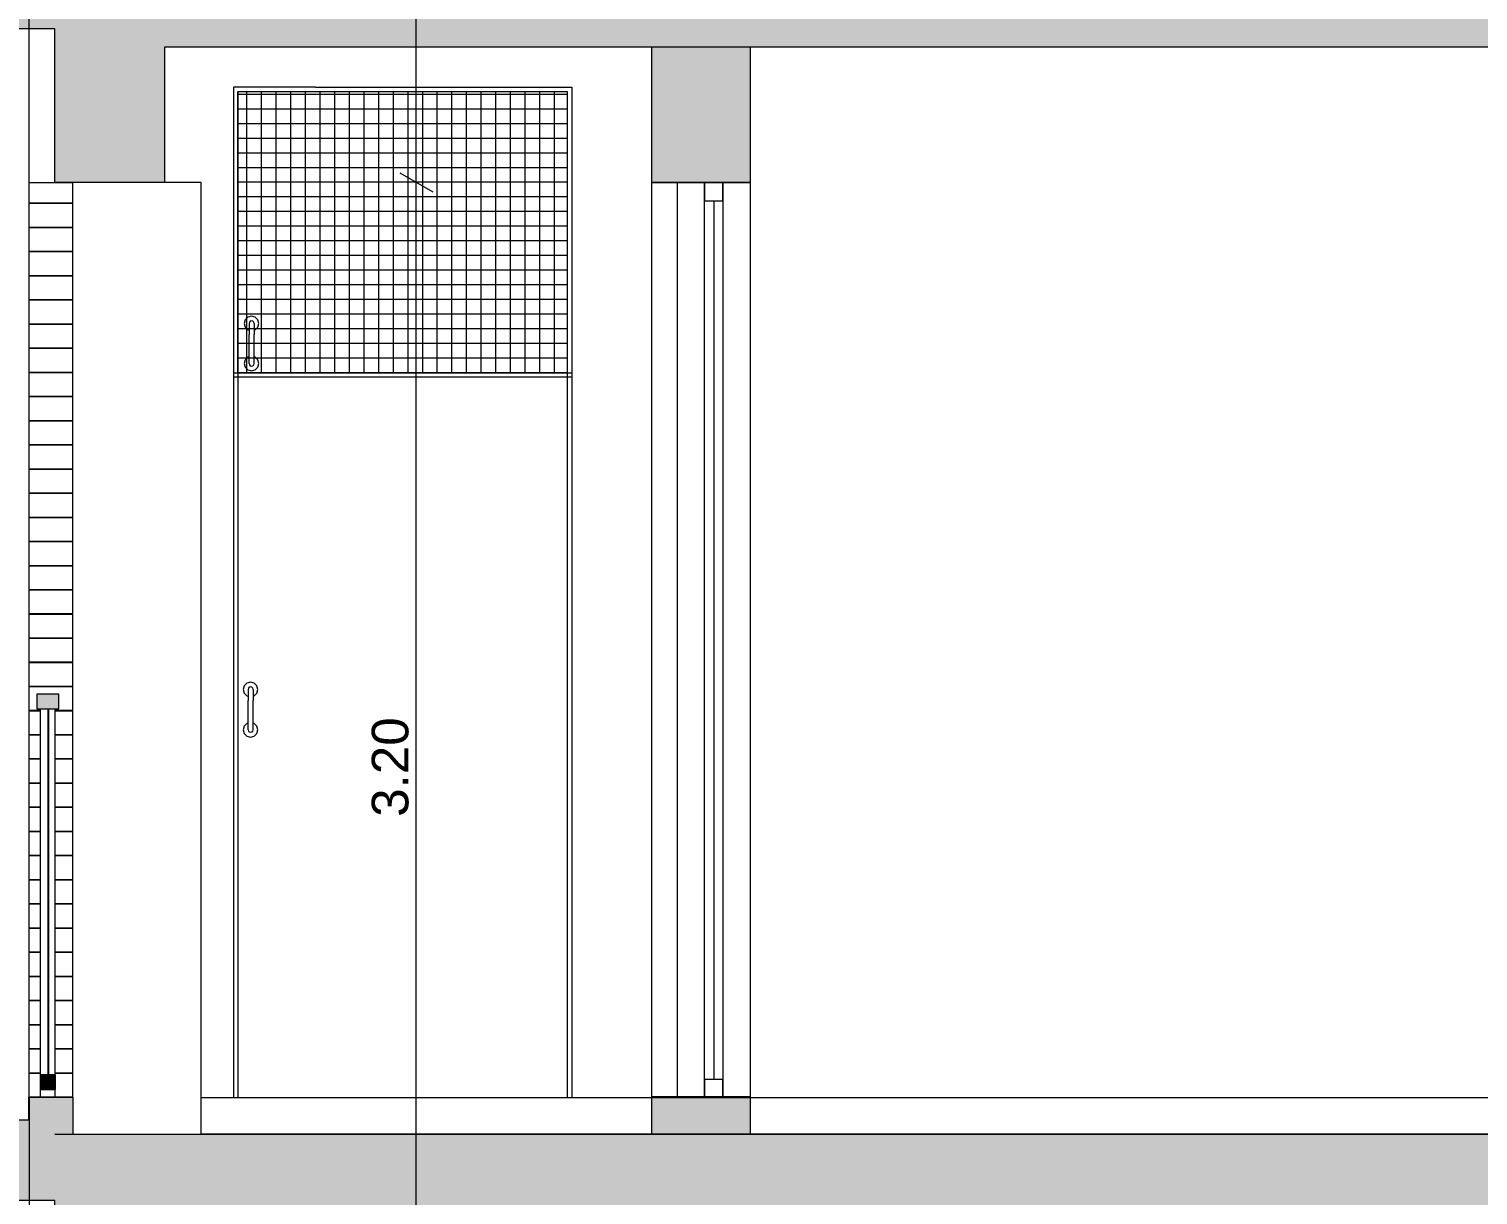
# Model space of a CAD drawing. Header units: millimetres. Extents: x 476244520 to 476657119, y 4620824743 to 4621446928.
# Drawn here: x 476524612 to 476528569, y 4621129904 to 4621133089 of the extents above; entities that cross this region are included whole.
import ezdxf

# ---------------------------------------------------------------- set-up
doc = ezdxf.new("R2010")
doc.units = ezdxf.units.MM
doc.header["$MEASUREMENT"] = 0
for name, color, linetype, lineweight in [('2D Drafting - General_Pen_No__250_Pen_No__7', 7, 'Continuous', 0), ('2D Drafting - General_Pen_No__250_Pen_No__7_Pen_No__250', 7, 'Continuous', 0), ('2D Drafting - General_Pen_No__250_Pen_No__7_Pen_No__7', 7, 'Continuous', 0), ('Dimensioning - General_Pen_No__142', 142, 'Continuous', 0), ('gegmebi_Pen_No__7_Pen_No__250', 7, 'Continuous', 0), ('gegmebi_Pen_No__7_Pen_No__7', 7, 'Continuous', 0), ('kar-panjara_Pen_No__7_Pen_No__250', 7, 'Continuous', 0), ('New_2D Drafting - General_Pen_No__250', 7, 'Continuous', 0), ('New_2D Drafting - General_Pen_No__30_Pen_No__9_Pen_No__9_Pen_No__4', 7, 'Continuous', 0), ('New_2D Drafting - General_Pen_No__30_Pen_No__9_Pen_No__9_Pen_No__7', 7, 'Continuous', 0), ('New_reg_nak_Pen_No__7', 7, 'Continuous', 0), ('New_Structural - Bearing_Pen_No__250', 7, 'Continuous', 0), ('Structural - Bearing_Pen_No__250', 7, 'Continuous', 0)]:
    doc.layers.add(name, color=color, linetype=linetype, lineweight=lineweight)
doc.layers.add('Dimensioning - General', color=7, linetype='Continuous')
doc.layers.add('New_2D Drafting - General_Pen_No__254', color=7, linetype='Continuous', lineweight=0, true_color=0xcccccc)
doc.styles.add('GENERATED_STYLE_2', font='arial.ttf')
doc.dimstyles.new('GENERATED_STYLE__13', dxfattribs={"dimtxt": 100, "dimasz": 68.640772, "dimexe": 0.18, "dimexo": 0.0625, "dimgap": 0.09, "dimtad": 1, "dimlfac": 0.001, "dimzin": 0, "dimdsep": 46, "dimtxsty": 'GENERATED_STYLE_2', "dimblk": 'ARROWHEAD_2', "dimblk1": 'ARROWHEAD_2', "dimblk2": 'ARROWHEAD_2', "dimcen": 0.09, "dimse1": 1, "dimse2": 1, "dimclrd": 142, "dimclre": 142, "dimclrt": 142, "dimadec": 0, "dimazin": 0, "dimtfac": 1, "dimtdec": 4, "dimtmove": 0, "dimatfit": 3, "dimfxl": 1, "dimtolj": 1, "dimtzin": 0, "dimarcsym": 0})

# ---------------------------------------------------------------- blocks, each defined once
blk = doc.blocks.new('*D591', base_point=(476844527.1, 4621385791))
at = {"layer": 'Dimensioning - General_Pen_No__142', "color": 142, "linetype": 'Continuous', "lineweight": 0, "transparency": 16777216}
for p, q in [((476525624.4, 4621132696), (476525714.7, 4621132643.8)), ((476525669.6, 4621129469.9), (476525669.6, 4621132669.9)), ((476525624.4, 4621129496), (476525714.7, 4621129443.8))]:
    blk.add_line(p, q, dxfattribs=at)
at = {"layer": 'Dimensioning - General_Pen_No__142', "color": 142, "lineweight": 0, "transparency": 16777216, "insert": (476525649.6, 4621130936.9), "char_height": 100, "attachment_point": 7, "rotation": 90, "style": 'GENERATED_STYLE_2'}
blk.add_mtext('\\A1;{\\pql;\\fArial CYR|b0|i0|c204|p34;3.20}', dxfattribs=at)
blk = doc.blocks.new('ARROWHEAD_2')
at = {"color": 0, "linetype": 'Continuous', "lineweight": 0}
for p, q in [((-0.378, -0.655), (0.378, 0.655)), ((0, 0), (-1, 0))]:
    blk.add_line(p, q, dxfattribs=at)
blk = doc.blocks.new('*D592', base_point=(476844527.1, 4621385791))
at = {"layer": 'Dimensioning - General_Pen_No__142', "color": 142, "linetype": 'Continuous', "lineweight": 0, "transparency": 16777216}
for p, q in [((476525624.4, 4621135896), (476525714.7, 4621135843.8)), ((476525669.6, 4621132669.9), (476525669.6, 4621135869.9)), ((476525624.4, 4621132696), (476525714.7, 4621132643.8))]:
    blk.add_line(p, q, dxfattribs=at)
at = {"layer": 'Dimensioning - General_Pen_No__142', "color": 142, "lineweight": 0, "transparency": 16777216, "insert": (476525649.6, 4621134136.9), "char_height": 100, "attachment_point": 7, "rotation": 90, "style": 'GENERATED_STYLE_2'}
blk.add_mtext('\\A1;{\\pql;\\fArial CYR|b0|i0|c204|p34;3.20}', dxfattribs=at)

msp = doc.modelspace()

# ---------------------------------------------------------------- hatches: boundary and pattern name
at = {"layer": '2D Drafting - General_Pen_No__250_Pen_No__7', "linetype": 'Continuous', "lineweight": 0}
for points in [[(476523482.346, 4621133309.107), (476524611.977, 4621133309.107), (476524611.977, 4621133370.916), (476524682.326, 4621133370.916), (476524731.977, 4621133370.916), (476524731.977, 4621133269.917), (476536941.944, 4621133269.917), (476536941.944, 4621133039.823), (476535432.393, 4621133039.823), (476535131.976, 4621133039.823), (476524981.976, 4621133039.823), (476524981.976, 4621132669.917), (476524682.226, 4621132669.917), (476524682.286, 4621133089.036), (476524681.812, 4621133089.036), (476524644.02, 4621133089.036), (476523482.346, 4621133089.036)], [(476523482.346, 4621130109.107), (476524611.977, 4621130109.107), (476524611.977, 4621130170.916), (476524682.326, 4621130170.916), (476524731.977, 4621130170.916), (476524731.977, 4621130069.917), (476536941.944, 4621130069.917), (476536941.944, 4621129839.823), (476535432.393, 4621129839.823), (476535131.976, 4621129839.823), (476524981.976, 4621129839.823), (476524981.976, 4621129469.917), (476524682.226, 4621129469.917), (476524682.286, 4621129889.036), (476524681.812, 4621129889.036), (476524644.02, 4621129889.036), (476523482.346, 4621129889.036)]]:
    msp.add_hatch(color=7, dxfattribs=at).paths.add_polyline_path(points)
at = {"layer": '2D Drafting - General_Pen_No__250_Pen_No__7_Pen_No__7', "linetype": 'Continuous', "lineweight": 0}
for points in [[(476526312.478, 4621133039.823), (476526312.478, 4621132669.916), (476526582.138, 4621132669.916), (476526582.138, 4621133039.823)], [(476526312.478, 4621130171.971), (476526312.478, 4621130069.917), (476526582.138, 4621130069.917), (476526582.138, 4621130171.971)]]:
    msp.add_hatch(color=7, dxfattribs=at).paths.add_polyline_path(points)
at = {"layer": 'New_2D Drafting - General_Pen_No__254', "linetype": 'Continuous', "lineweight": 0, "true_color": 0xcccccc}
h = msp.add_hatch(dxfattribs=at)
h.set_pattern_fill('GRID_100X100', color=254, style=0, pattern_type=2)
h.set_pattern_definition([(0, (476844527.15, 4621385791.044), (0, 40), []), (90, (476844527.15, 4621385791.044), (-40, 0), [])])
h.paths.add_polyline_path([(476526082.134, 4621132149.846), (476525182.135, 4621132149.846), (476525182.135, 4621132917.846), (476526082.134, 4621132917.846)])
at = {"layer": 'New_2D Drafting - General_Pen_No__30_Pen_No__9_Pen_No__9_Pen_No__4', "linetype": 'Continuous', "lineweight": 0}
for points in [[(476524633.547, 4621131231.918), (476524693.547, 4621131231.918), (476524693.547, 4621131271.918), (476524665.547, 4621131271.918), (476524663.547, 4621131271.918), (476524633.547, 4621131271.918)], [(476524643.547, 4621130191.916), (476524683.547, 4621130191.916), (476524683.547, 4621130231.916), (476524665.547, 4621130231.916), (476524663.547, 4621130231.916), (476524643.547, 4621130231.916)]]:
    msp.add_hatch(color=7, dxfattribs=at).paths.add_polyline_path(points)

# ---------------------------------------------------------------- linework, layer by layer
at = {"layer": '2D Drafting - General_Pen_No__250_Pen_No__7', "color": 7, "linetype": 'Continuous', "lineweight": 0, "flags": 128}
for points in [[(476523482.346, 4621133309.107), (476524611.977, 4621133309.107), (476524611.977, 4621133370.916), (476524682.326, 4621133370.916), (476524731.977, 4621133370.916), (476524731.977, 4621133269.917), (476536941.944, 4621133269.917), (476536941.944, 4621133039.823), (476535432.393, 4621133039.823), (476535131.976, 4621133039.823), (476524981.976, 4621133039.823), (476524981.976, 4621132669.917), (476524682.226, 4621132669.917), (476524682.286, 4621133089.036), (476524681.812, 4621133089.036), (476524644.02, 4621133089.036), (476523482.346, 4621133089.036)], [(476523482.346, 4621130109.107), (476524611.977, 4621130109.107), (476524611.977, 4621130170.916), (476524682.326, 4621130170.916), (476524731.977, 4621130170.916), (476524731.977, 4621130069.917), (476536941.944, 4621130069.917), (476536941.944, 4621129839.823), (476535432.393, 4621129839.823), (476535131.976, 4621129839.823), (476524981.976, 4621129839.823), (476524981.976, 4621129469.917), (476524682.226, 4621129469.917), (476524682.286, 4621129889.036), (476524681.812, 4621129889.036), (476524644.02, 4621129889.036), (476523482.346, 4621129889.036)]]:
    msp.add_lwpolyline(points, close=True, dxfattribs=at)
at = {"layer": '2D Drafting - General_Pen_No__250_Pen_No__7_Pen_No__250', "color": 7, "linetype": 'Continuous', "lineweight": 0, "flags": 128}
for points in [[(476526312.478, 4621133039.823), (476526312.478, 4621132669.916), (476526582.138, 4621132669.916), (476526582.138, 4621133039.823)], [(476526312.478, 4621130171.971), (476526312.478, 4621130069.917), (476526582.138, 4621130069.917), (476526582.138, 4621130171.971)]]:
    msp.add_lwpolyline(points, close=True, dxfattribs=at)
at = {"layer": 'gegmebi_Pen_No__7_Pen_No__250', "color": 7, "linetype": 'Continuous', "lineweight": 0, "flags": 128}
for points in [[(476526457.138, 4621132669.916), (476526507.138, 4621132669.916), (476526507.138, 4621130169.917), (476526457.138, 4621130169.917)], [(476526457.138, 4621132619.916), (476526507.138, 4621132619.916), (476526507.138, 4621132669.916), (476526457.138, 4621132669.916)], [(476526457.138, 4621130169.917), (476526507.138, 4621130169.917), (476526507.138, 4621130219.755), (476526457.138, 4621130219.755)], [(476531581.626, 4621130069.917), (476525082.326, 4621130069.917), (476525082.326, 4621130169.917), (476531581.626, 4621130169.917)]]:
    msp.add_lwpolyline(points, close=True, dxfattribs=at)
at = {"layer": 'gegmebi_Pen_No__7_Pen_No__7', "color": 7, "linetype": 'Continuous', "lineweight": 0}
msp.add_line((476526482.138, 4621132619.916), (476526482.138, 4621130219.755), dxfattribs=at)
at = {"layer": 'kar-panjara_Pen_No__7_Pen_No__250', "color": 7, "linetype": 'Continuous', "lineweight": 0, "flags": 128}
msp.add_lwpolyline([(476524682.238, 4621130069.917), (476525082.238, 4621130069.917), (476525082.238, 4621132669.916), (476524682.238, 4621132669.916)], dxfattribs=at)
for points in [[(476526312.478, 4621132669.916), (476526312.478, 4621130069.917), (476526582.138, 4621130069.917), (476526582.138, 4621132669.916)], [(476526582.138, 4621132669.916), (476526382.138, 4621132669.916), (476526382.138, 4621130169.917), (476526582.138, 4621130169.917)]]:
    msp.add_lwpolyline(points, close=True, dxfattribs=at)
at = {"layer": 'New_2D Drafting - General_Pen_No__250', "color": 7, "linetype": 'Continuous', "lineweight": 0, "flags": 128}
msp.add_lwpolyline([(476526082.134, 4621132149.846), (476525182.135, 4621132149.846), (476525182.135, 4621132917.846), (476526082.134, 4621132917.846)], close=True, dxfattribs=at)
at = {"layer": 'New_2D Drafting - General_Pen_No__30_Pen_No__9_Pen_No__9_Pen_No__7', "color": 7, "linetype": 'Continuous', "lineweight": 0, "flags": 128}
for points in [[(476524633.547, 4621131231.918), (476524693.547, 4621131231.918), (476524693.547, 4621131271.918), (476524665.547, 4621131271.918), (476524663.547, 4621131271.918), (476524633.547, 4621131271.918)], [(476524643.547, 4621130191.916), (476524683.547, 4621130191.916), (476524683.547, 4621130231.916), (476524665.547, 4621130231.916), (476524663.547, 4621130231.916), (476524643.547, 4621130231.916)]]:
    msp.add_lwpolyline(points, close=True, dxfattribs=at)
at = {"layer": 'New_reg_nak_Pen_No__7', "color": 7, "linetype": 'Continuous', "lineweight": 0, "flags": 128}
msp.add_lwpolyline([(476524682.238, 4621136969.484), (476524611.967, 4621136969.483), (476524611.994, 4621130170.916), (476524612.138, 4621130170.916), (476524612.212, 4621123769.907), (476524682.139, 4621123769.909)], dxfattribs=at)
at = {"layer": 'New_Structural - Bearing_Pen_No__250', "color": 7, "linetype": 'Continuous', "lineweight": 0}
for p, q in [((476525394.134, 4621132929.846), (476525170.135, 4621132929.846)), ((476525170.135, 4621132929.846), (476525170.135, 4621132149.846)), ((476525394.134, 4621132929.846), (476526094.134, 4621132929.846)), ((476526094.134, 4621132929.846), (476526094.134, 4621132149.846)), ((476525182.135, 4621132917.846), (476525182.135, 4621132149.846)), ((476525182.135, 4621132917.846), (476526082.134, 4621132917.846)), ((476526082.134, 4621132917.846), (476526082.134, 4621132149.846)), ((476524612.138, 4621132613.916), (476524612.138, 4621132669.916)), ((476524612.138, 4621132669.916), (476524732.138, 4621132669.916)), ((476524693.903, 4621132670.916), (476524693.903, 4621132669.916)), ((476524732.138, 4621132613.916), (476524732.138, 4621132669.916)), ((476524612.138, 4621132613.916), (476524732.138, 4621132613.916)), ((476524612.138, 4621132547.916), (476524612.138, 4621132612.916)), ((476524612.138, 4621132612.916), (476524732.138, 4621132612.916)), ((476524693.903, 4621132613.916), (476524693.903, 4621132612.916)), ((476524732.138, 4621132547.916), (476524732.138, 4621132612.916)), ((476524612.138, 4621132547.916), (476524732.138, 4621132547.916)), ((476524612.138, 4621132481.916), (476524612.138, 4621132546.916)), ((476524612.138, 4621132546.916), (476524732.138, 4621132546.916)), ((476524693.903, 4621132547.916), (476524693.903, 4621132546.916)), ((476524732.138, 4621132481.916), (476524732.138, 4621132546.916)), ((476524612.138, 4621132481.916), (476524732.138, 4621132481.916)), ((476524612.138, 4621132415.916), (476524612.138, 4621132480.916)), ((476524612.138, 4621132480.916), (476524732.138, 4621132480.916)), ((476524693.903, 4621132481.916), (476524693.903, 4621132480.916)), ((476524732.138, 4621132415.916), (476524732.138, 4621132480.916)), ((476524612.138, 4621132415.916), (476524732.138, 4621132415.916)), ((476524612.138, 4621132349.916), (476524612.138, 4621132414.916)), ((476524612.138, 4621132414.916), (476524732.138, 4621132414.916)), ((476524693.903, 4621132415.916), (476524693.903, 4621132414.916)), ((476524732.138, 4621132349.916), (476524732.138, 4621132414.916)), ((476524612.138, 4621132349.916), (476524732.138, 4621132349.916)), ((476524612.138, 4621132283.916), (476524612.138, 4621132348.916)), ((476524612.138, 4621132348.916), (476524732.138, 4621132348.916)), ((476524693.903, 4621132349.916), (476524693.903, 4621132348.916)), ((476524732.138, 4621132283.916), (476524732.138, 4621132348.916)), ((476525202.587, 4621132294.846), (476525199.908, 4621132284.846)), ((476525209.908, 4621132302.166), (476525202.587, 4621132294.846)), ((476525219.908, 4621132304.846), (476525209.908, 4621132302.166)), ((476525213.845, 4621132288.346), (476525212.908, 4621132284.846)), ((476525216.408, 4621132290.908), (476525213.845, 4621132288.346)), ((476525219.908, 4621132291.846), (476525216.408, 4621132290.908)), ((476525229.908, 4621132302.166), (476525219.908, 4621132304.846)), ((476525223.408, 4621132290.908), (476525219.908, 4621132291.846)), ((476525225.97, 4621132288.346), (476525223.408, 4621132290.908)), ((476525226.908, 4621132284.846), (476525225.97, 4621132288.346)), ((476525237.228, 4621132294.846), (476525229.908, 4621132302.166)), ((476525239.908, 4621132284.846), (476525237.228, 4621132294.846)), ((476524612.138, 4621132283.916), (476524732.138, 4621132283.916)), ((476524612.138, 4621132217.916), (476524612.138, 4621132282.916)), ((476524612.138, 4621132282.916), (476524732.138, 4621132282.916)), ((476524693.903, 4621132283.916), (476524693.903, 4621132282.916)), ((476524732.138, 4621132217.916), (476524732.138, 4621132282.916)), ((476525199.908, 4621132284.846), (476525202.587, 4621132274.846)), ((476525202.587, 4621132274.846), (476525209.908, 4621132267.525)), ((476525209.908, 4621132267.525), (476525212.908, 4621132266.721)), ((476525212.908, 4621132284.846), (476525212.908, 4621132280.827)), ((476525212.908, 4621132280.827), (476525212.908, 4621132269.846)), ((476525212.908, 4621132269.846), (476525212.908, 4621132254.846)), ((476525212.908, 4621132204.846), (476525212.908, 4621132254.846)), ((476525226.908, 4621132284.846), (476525226.908, 4621132280.827)), ((476525226.908, 4621132280.827), (476525226.908, 4621132269.846)), ((476525226.908, 4621132269.846), (476525226.908, 4621132254.846)), ((476525226.908, 4621132266.721), (476525229.908, 4621132267.525)), ((476525226.908, 4621132204.846), (476525226.908, 4621132254.846)), ((476525229.908, 4621132267.525), (476525237.228, 4621132274.846)), ((476525237.228, 4621132274.846), (476525239.908, 4621132284.846)), ((476524612.138, 4621132217.916), (476524732.138, 4621132217.916)), ((476524612.138, 4621132151.916), (476524612.138, 4621132216.916)), ((476524612.138, 4621132216.916), (476524732.138, 4621132216.916)), ((476524693.903, 4621132217.916), (476524693.903, 4621132216.916)), ((476524732.138, 4621132151.916), (476524732.138, 4621132216.916)), ((476525202.587, 4621132184.846), (476525199.908, 4621132174.846)), ((476525199.908, 4621132174.846), (476525202.587, 4621132164.846)), ((476525209.908, 4621132192.166), (476525202.587, 4621132184.846)), ((476525212.908, 4621132192.97), (476525209.908, 4621132192.166)), ((476525212.908, 4621132189.846), (476525212.908, 4621132204.846)), ((476525212.908, 4621132178.865), (476525212.908, 4621132189.846)), ((476525212.908, 4621132174.846), (476525212.908, 4621132178.865)), ((476525212.908, 4621132174.846), (476525213.845, 4621132171.346)), ((476525213.845, 4621132171.346), (476525216.408, 4621132168.784)), ((476525216.408, 4621132168.784), (476525219.908, 4621132167.846)), ((476525219.908, 4621132167.846), (476525223.408, 4621132168.784)), ((476525223.408, 4621132168.784), (476525225.97, 4621132171.346)), ((476525225.97, 4621132171.346), (476525226.908, 4621132174.846)), ((476525226.908, 4621132189.846), (476525226.908, 4621132204.846)), ((476525229.908, 4621132192.166), (476525226.908, 4621132192.97)), ((476525226.908, 4621132178.865), (476525226.908, 4621132189.846)), ((476525226.908, 4621132174.846), (476525226.908, 4621132178.865)), ((476525237.228, 4621132184.846), (476525229.908, 4621132192.166)), ((476525239.908, 4621132174.846), (476525237.228, 4621132184.846)), ((476525237.228, 4621132164.846), (476525239.908, 4621132174.846)), ((476524612.138, 4621132151.916), (476524732.138, 4621132151.916)), ((476524612.138, 4621132085.916), (476524612.138, 4621132150.916)), ((476524612.138, 4621132150.916), (476524732.138, 4621132150.916)), ((476524693.903, 4621132151.916), (476524693.903, 4621132150.916)), ((476524732.138, 4621132085.916), (476524732.138, 4621132150.916)), ((476525170.135, 4621132149.846), (476525170.135, 4621130169.917)), ((476525170.135, 4621132149.846), (476526094.134, 4621132149.846)), ((476526094.134, 4621132137.846), (476525170.135, 4621132137.846)), ((476525182.135, 4621132149.846), (476525182.135, 4621130169.917)), ((476525202.587, 4621132164.846), (476525209.908, 4621132157.525)), ((476525209.908, 4621132157.525), (476525219.908, 4621132154.846)), ((476525219.908, 4621132154.846), (476525229.908, 4621132157.525)), ((476525229.908, 4621132157.525), (476525237.228, 4621132164.846)), ((476526082.134, 4621132149.846), (476526082.134, 4621130169.917)), ((476526094.134, 4621132149.846), (476526094.134, 4621130169.917)), ((476524612.138, 4621132085.916), (476524732.138, 4621132085.916)), ((476524612.138, 4621132019.916), (476524612.138, 4621132084.916)), ((476524612.138, 4621132084.916), (476524732.138, 4621132084.916)), ((476524693.903, 4621132085.916), (476524693.903, 4621132084.916)), ((476524732.138, 4621132019.916), (476524732.138, 4621132084.916)), ((476524612.138, 4621132019.916), (476524732.138, 4621132019.916)), ((476524612.138, 4621131953.916), (476524612.138, 4621132018.916)), ((476524612.138, 4621132018.916), (476524732.138, 4621132018.916)), ((476524693.903, 4621132019.916), (476524693.903, 4621132018.916)), ((476524732.138, 4621131953.916), (476524732.138, 4621132018.916)), ((476524612.138, 4621131953.916), (476524732.138, 4621131953.916)), ((476524612.138, 4621131887.916), (476524612.138, 4621131952.916)), ((476524612.138, 4621131952.916), (476524732.138, 4621131952.916)), ((476524693.903, 4621131953.916), (476524693.903, 4621131952.916)), ((476524732.138, 4621131887.916), (476524732.138, 4621131952.916)), ((476524612.138, 4621131887.916), (476524732.138, 4621131887.916)), ((476524612.138, 4621131821.916), (476524612.138, 4621131886.916)), ((476524612.138, 4621131886.916), (476524732.138, 4621131886.916)), ((476524693.903, 4621131887.916), (476524693.903, 4621131886.916)), ((476524732.138, 4621131821.916), (476524732.138, 4621131886.916)), ((476524612.138, 4621131821.916), (476524732.138, 4621131821.916)), ((476524612.138, 4621131755.916), (476524612.138, 4621131820.916)), ((476524612.138, 4621131820.916), (476524732.138, 4621131820.916)), ((476524693.903, 4621131821.916), (476524693.903, 4621131820.916)), ((476524732.138, 4621131755.916), (476524732.138, 4621131820.916)), ((476524612.138, 4621131755.916), (476524732.138, 4621131755.916)), ((476524612.138, 4621131689.916), (476524612.138, 4621131754.916)), ((476524612.138, 4621131754.916), (476524732.138, 4621131754.916)), ((476524693.903, 4621131755.916), (476524693.903, 4621131754.916)), ((476524732.138, 4621131689.916), (476524732.138, 4621131754.916)), ((476524612.138, 4621131689.916), (476524732.138, 4621131689.916)), ((476524612.138, 4621131623.916), (476524612.138, 4621131688.916)), ((476524612.138, 4621131688.916), (476524732.138, 4621131688.916)), ((476524693.903, 4621131689.916), (476524693.903, 4621131688.916)), ((476524732.138, 4621131623.916), (476524732.138, 4621131688.916)), ((476524612.138, 4621131623.916), (476524732.138, 4621131623.916)), ((476524612.138, 4621131557.916), (476524612.138, 4621131622.916)), ((476524612.138, 4621131622.916), (476524732.138, 4621131622.916)), ((476524693.903, 4621131623.916), (476524693.903, 4621131622.916)), ((476524732.138, 4621131557.916), (476524732.138, 4621131622.916)), ((476524612.138, 4621131557.916), (476524732.138, 4621131557.916)), ((476524612.138, 4621131491.916), (476524612.138, 4621131556.916)), ((476524612.138, 4621131556.916), (476524732.138, 4621131556.916)), ((476524693.903, 4621131557.916), (476524693.903, 4621131556.916)), ((476524732.138, 4621131491.916), (476524732.138, 4621131556.916)), ((476524612.138, 4621131491.916), (476524732.138, 4621131491.916)), ((476524612.138, 4621131425.916), (476524612.138, 4621131490.916)), ((476524612.138, 4621131490.916), (476524732.138, 4621131490.916)), ((476524693.903, 4621131491.916), (476524693.903, 4621131490.916)), ((476524732.138, 4621131425.916), (476524732.138, 4621131490.916)), ((476524612.138, 4621131425.916), (476524732.138, 4621131425.916)), ((476524612.138, 4621131359.916), (476524612.138, 4621131424.916)), ((476524612.138, 4621131424.916), (476524732.138, 4621131424.916)), ((476524693.903, 4621131425.916), (476524693.903, 4621131424.916)), ((476524732.138, 4621131359.916), (476524732.138, 4621131424.916)), ((476524612.138, 4621131359.916), (476524732.138, 4621131359.916)), ((476524612.138, 4621131293.916), (476524612.138, 4621131358.916)), ((476524612.138, 4621131358.916), (476524732.138, 4621131358.916)), ((476524693.903, 4621131359.916), (476524693.903, 4621131358.916)), ((476524732.138, 4621131293.916), (476524732.138, 4621131358.916)), ((476525207.228, 4621131302.166), (476525199.908, 4621131294.846)), ((476525217.228, 4621131304.846), (476525207.228, 4621131302.166)), ((476525227.228, 4621131302.166), (476525217.228, 4621131304.846)), ((476525234.549, 4621131294.846), (476525227.228, 4621131302.166)), ((476524612.138, 4621131293.916), (476524732.138, 4621131293.916)), ((476524612.138, 4621131227.916), (476524612.138, 4621131292.916)), ((476524612.138, 4621131292.916), (476524732.138, 4621131292.916)), ((476524683.547, 4621131271.918), (476524643.547, 4621131271.918)), ((476524693.903, 4621131293.916), (476524693.903, 4621131292.916)), ((476524732.138, 4621131227.916), (476524732.138, 4621131292.916)), ((476525199.908, 4621131294.846), (476525197.228, 4621131284.846)), ((476525197.228, 4621131284.846), (476525199.908, 4621131274.846)), ((476525199.908, 4621131274.846), (476525207.228, 4621131267.525)), ((476525207.228, 4621131267.525), (476525210.228, 4621131266.721)), ((476525211.166, 4621131288.346), (476525210.228, 4621131284.846)), ((476525210.228, 4621131284.846), (476525210.228, 4621131280.827)), ((476525210.228, 4621131280.827), (476525210.228, 4621131269.846)), ((476525210.228, 4621131269.846), (476525210.228, 4621131254.846)), ((476525213.728, 4621131290.908), (476525211.166, 4621131288.346)), ((476525217.228, 4621131291.846), (476525213.728, 4621131290.908)), ((476525220.728, 4621131290.908), (476525217.228, 4621131291.846)), ((476525223.29, 4621131288.346), (476525220.728, 4621131290.908)), ((476525224.228, 4621131284.846), (476525223.29, 4621131288.346)), ((476525224.228, 4621131284.846), (476525224.228, 4621131280.827)), ((476525224.228, 4621131280.827), (476525224.228, 4621131269.846)), ((476525224.228, 4621131269.846), (476525224.228, 4621131254.846)), ((476525224.228, 4621131266.721), (476525227.228, 4621131267.525)), ((476525227.228, 4621131267.525), (476525234.549, 4621131274.846)), ((476525237.228, 4621131284.846), (476525234.549, 4621131294.846)), ((476525234.549, 4621131274.846), (476525237.228, 4621131284.846)), ((476524612.138, 4621131227.916), (476524643.547, 4621131227.916)), ((476524612.138, 4621131161.916), (476524612.138, 4621131226.916)), ((476524612.138, 4621131226.916), (476524643.547, 4621131226.916)), ((476524663.547, 4621131231.918), (476524663.547, 4621130231.916)), ((476524665.547, 4621131231.918), (476524665.547, 4621130231.916)), ((476524683.547, 4621131227.916), (476524732.138, 4621131227.916)), ((476524683.547, 4621131226.916), (476524732.138, 4621131226.916)), ((476524693.903, 4621131226.916), (476524693.903, 4621131227.916)), ((476524732.138, 4621131161.916), (476524732.138, 4621131226.916)), ((476525210.228, 4621131204.846), (476525210.228, 4621131254.846)), ((476525224.228, 4621131204.846), (476525224.228, 4621131254.846)), ((476525199.908, 4621131184.846), (476525197.228, 4621131174.846)), ((476525207.228, 4621131192.166), (476525199.908, 4621131184.846)), ((476525210.228, 4621131192.97), (476525207.228, 4621131192.166)), ((476525210.228, 4621131189.846), (476525210.228, 4621131204.846)), ((476525210.228, 4621131178.865), (476525210.228, 4621131189.846)), ((476525210.228, 4621131174.846), (476525210.228, 4621131178.865)), ((476525224.228, 4621131189.846), (476525224.228, 4621131204.846)), ((476525227.228, 4621131192.166), (476525224.228, 4621131192.97)), ((476525224.228, 4621131178.865), (476525224.228, 4621131189.846)), ((476525224.228, 4621131174.846), (476525224.228, 4621131178.865)), ((476525234.549, 4621131184.846), (476525227.228, 4621131192.166)), ((476525237.228, 4621131174.846), (476525234.549, 4621131184.846)), ((476524612.138, 4621131161.916), (476524643.547, 4621131161.916)), ((476524612.138, 4621131095.916), (476524612.138, 4621131160.916)), ((476524612.138, 4621131160.916), (476524643.547, 4621131160.916)), ((476524683.547, 4621131161.916), (476524732.138, 4621131161.916)), ((476524683.547, 4621131160.916), (476524732.138, 4621131160.916)), ((476524693.903, 4621131160.916), (476524693.903, 4621131161.916)), ((476524732.138, 4621131095.916), (476524732.138, 4621131160.916)), ((476525197.228, 4621131174.846), (476525199.908, 4621131164.846)), ((476525199.908, 4621131164.846), (476525207.228, 4621131157.525)), ((476525207.228, 4621131157.525), (476525217.228, 4621131154.846)), ((476525210.228, 4621131174.846), (476525211.166, 4621131171.346)), ((476525211.166, 4621131171.346), (476525213.728, 4621131168.784)), ((476525213.728, 4621131168.784), (476525217.228, 4621131167.846)), ((476525217.228, 4621131167.846), (476525220.728, 4621131168.784)), ((476525217.228, 4621131154.846), (476525227.228, 4621131157.525)), ((476525220.728, 4621131168.784), (476525223.29, 4621131171.346)), ((476525223.29, 4621131171.346), (476525224.228, 4621131174.846)), ((476525227.228, 4621131157.525), (476525234.549, 4621131164.846)), ((476525234.549, 4621131164.846), (476525237.228, 4621131174.846)), ((476524612.138, 4621131095.916), (476524643.547, 4621131095.916)), ((476524612.138, 4621131029.916), (476524612.138, 4621131094.916)), ((476524612.138, 4621131094.916), (476524643.547, 4621131094.916)), ((476524683.547, 4621131095.916), (476524732.138, 4621131095.916)), ((476524683.547, 4621131094.916), (476524732.138, 4621131094.916)), ((476524693.903, 4621131094.916), (476524693.903, 4621131095.916)), ((476524732.138, 4621131029.916), (476524732.138, 4621131094.916)), ((476524612.138, 4621131029.916), (476524643.547, 4621131029.916)), ((476524612.138, 4621130963.916), (476524612.138, 4621131028.916)), ((476524612.138, 4621131028.916), (476524643.547, 4621131028.916)), ((476524683.547, 4621131029.916), (476524732.138, 4621131029.916)), ((476524683.547, 4621131028.916), (476524732.138, 4621131028.916)), ((476524693.903, 4621131028.916), (476524693.903, 4621131029.916)), ((476524732.138, 4621130963.916), (476524732.138, 4621131028.916)), ((476524612.138, 4621130963.916), (476524643.547, 4621130963.916)), ((476524612.138, 4621130897.916), (476524612.138, 4621130962.916)), ((476524612.138, 4621130962.916), (476524643.547, 4621130962.916)), ((476524683.547, 4621130963.916), (476524732.138, 4621130963.916)), ((476524683.547, 4621130962.916), (476524732.138, 4621130962.916)), ((476524693.903, 4621130962.916), (476524693.903, 4621130963.916)), ((476524732.138, 4621130897.916), (476524732.138, 4621130962.916)), ((476524612.138, 4621130897.916), (476524643.547, 4621130897.916)), ((476524612.138, 4621130831.916), (476524612.138, 4621130896.916)), ((476524612.138, 4621130896.916), (476524643.547, 4621130896.916)), ((476524683.547, 4621130897.916), (476524732.138, 4621130897.916)), ((476524683.547, 4621130896.916), (476524732.138, 4621130896.916)), ((476524693.903, 4621130896.916), (476524693.903, 4621130897.916)), ((476524732.138, 4621130831.916), (476524732.138, 4621130896.916)), ((476524612.138, 4621130831.916), (476524643.547, 4621130831.916)), ((476524612.138, 4621130765.916), (476524612.138, 4621130830.916)), ((476524612.138, 4621130830.916), (476524643.547, 4621130830.916)), ((476524683.547, 4621130831.916), (476524732.138, 4621130831.916)), ((476524683.547, 4621130830.916), (476524732.138, 4621130830.916)), ((476524693.903, 4621130830.916), (476524693.903, 4621130831.916)), ((476524732.138, 4621130765.916), (476524732.138, 4621130830.916)), ((476524612.138, 4621130765.916), (476524643.547, 4621130765.916)), ((476524612.138, 4621130699.916), (476524612.138, 4621130764.916)), ((476524612.138, 4621130764.916), (476524643.547, 4621130764.916)), ((476524683.547, 4621130765.916), (476524732.138, 4621130765.916)), ((476524683.547, 4621130764.916), (476524732.138, 4621130764.916)), ((476524693.903, 4621130764.916), (476524693.903, 4621130765.916)), ((476524732.138, 4621130699.916), (476524732.138, 4621130764.916)), ((476524612.138, 4621130699.916), (476524643.547, 4621130699.916)), ((476524612.138, 4621130633.916), (476524612.138, 4621130698.916)), ((476524612.138, 4621130698.916), (476524643.547, 4621130698.916)), ((476524683.547, 4621130699.916), (476524732.138, 4621130699.916)), ((476524683.547, 4621130698.916), (476524732.138, 4621130698.916)), ((476524693.903, 4621130698.916), (476524693.903, 4621130699.916)), ((476524732.138, 4621130633.916), (476524732.138, 4621130698.916)), ((476524612.138, 4621130633.916), (476524643.547, 4621130633.916)), ((476524612.138, 4621130567.916), (476524612.138, 4621130632.916)), ((476524612.138, 4621130632.916), (476524643.547, 4621130632.916)), ((476524683.547, 4621130633.916), (476524732.138, 4621130633.916)), ((476524683.547, 4621130632.916), (476524732.138, 4621130632.916)), ((476524693.903, 4621130632.916), (476524693.903, 4621130633.916)), ((476524732.138, 4621130567.916), (476524732.138, 4621130632.916)), ((476524612.138, 4621130567.916), (476524643.547, 4621130567.916)), ((476524612.138, 4621130501.916), (476524612.138, 4621130566.916)), ((476524612.138, 4621130566.916), (476524643.547, 4621130566.916)), ((476524683.547, 4621130567.916), (476524732.138, 4621130567.916)), ((476524683.547, 4621130566.916), (476524732.138, 4621130566.916)), ((476524693.903, 4621130566.916), (476524693.903, 4621130567.916)), ((476524732.138, 4621130501.916), (476524732.138, 4621130566.916)), ((476524612.138, 4621130501.916), (476524643.547, 4621130501.916)), ((476524612.138, 4621130435.916), (476524612.138, 4621130500.916)), ((476524612.138, 4621130500.916), (476524643.547, 4621130500.916)), ((476524683.547, 4621130501.916), (476524732.138, 4621130501.916)), ((476524683.547, 4621130500.916), (476524732.138, 4621130500.916)), ((476524693.903, 4621130500.916), (476524693.903, 4621130501.916)), ((476524732.138, 4621130435.916), (476524732.138, 4621130500.916)), ((476524612.138, 4621130435.916), (476524643.547, 4621130435.916)), ((476524612.138, 4621130369.916), (476524612.138, 4621130434.916)), ((476524612.138, 4621130434.916), (476524643.547, 4621130434.916)), ((476524683.547, 4621130435.916), (476524732.138, 4621130435.916)), ((476524683.547, 4621130434.916), (476524732.138, 4621130434.916)), ((476524693.903, 4621130434.916), (476524693.903, 4621130435.916)), ((476524732.138, 4621130369.916), (476524732.138, 4621130434.916)), ((476524612.138, 4621130369.916), (476524643.547, 4621130369.916)), ((476524612.138, 4621130303.916), (476524612.138, 4621130368.916)), ((476524612.138, 4621130368.916), (476524643.547, 4621130368.916)), ((476524683.547, 4621130369.916), (476524732.138, 4621130369.916)), ((476524683.547, 4621130368.916), (476524732.138, 4621130368.916)), ((476524693.903, 4621130368.916), (476524693.903, 4621130369.916)), ((476524732.138, 4621130303.916), (476524732.138, 4621130368.916)), ((476524612.138, 4621130303.916), (476524643.547, 4621130303.916)), ((476524612.138, 4621130237.916), (476524612.138, 4621130302.916)), ((476524612.138, 4621130302.916), (476524643.547, 4621130302.916)), ((476524683.547, 4621130303.916), (476524732.138, 4621130303.916)), ((476524683.547, 4621130302.916), (476524732.138, 4621130302.916)), ((476524693.903, 4621130302.916), (476524693.903, 4621130303.916)), ((476524732.138, 4621130237.916), (476524732.138, 4621130302.916)), ((476524612.138, 4621130237.916), (476524643.547, 4621130237.916)), ((476524612.138, 4621130171.916), (476524612.138, 4621130236.916)), ((476524612.138, 4621130236.916), (476524643.547, 4621130236.916)), ((476524643.547, 4621130231.916), (476524643.547, 4621130191.916)), ((476524663.547, 4621130231.916), (476524643.547, 4621130231.916)), ((476524683.547, 4621130231.916), (476524665.547, 4621130231.916)), ((476524683.547, 4621130237.916), (476524732.138, 4621130237.916)), ((476524683.547, 4621130236.916), (476524732.138, 4621130236.916)), ((476524683.547, 4621130231.916), (476524683.547, 4621130191.916)), ((476524693.903, 4621130236.916), (476524693.903, 4621130237.916)), ((476524732.138, 4621130171.916), (476524732.138, 4621130236.916)), ((476524683.547, 4621130191.916), (476524643.547, 4621130191.916)), ((476524612.138, 4621130171.916), (476524643.547, 4621130171.916)), ((476524683.547, 4621130171.916), (476524732.138, 4621130171.916)), ((476524693.903, 4621130171.916), (476524693.903, 4621130170.916)), ((476526082.134, 4621130169.917), (476526094.134, 4621130169.917))]:
    msp.add_line(p, q, dxfattribs=at)
at = {"layer": 'Structural - Bearing_Pen_No__250', "color": 7, "linetype": 'Continuous', "lineweight": 0}
for p, q in [((476524612.138, 4621132669.916), (476524612.138, 4621132670.916)), ((476524612.138, 4621132612.916), (476524612.138, 4621132613.916)), ((476524612.138, 4621132546.916), (476524612.138, 4621132547.916)), ((476524612.138, 4621132480.916), (476524612.138, 4621132481.916)), ((476524612.138, 4621132414.916), (476524612.138, 4621132415.916)), ((476524612.138, 4621132348.916), (476524612.138, 4621132349.916)), ((476524612.138, 4621132282.916), (476524612.138, 4621132283.916)), ((476524612.138, 4621132216.916), (476524612.138, 4621132217.916)), ((476524612.138, 4621132150.916), (476524612.138, 4621132151.916)), ((476524612.138, 4621132084.916), (476524612.138, 4621132085.916)), ((476524612.138, 4621132018.916), (476524612.138, 4621132019.916)), ((476524612.138, 4621131952.916), (476524612.138, 4621131953.916)), ((476524612.138, 4621131886.916), (476524612.138, 4621131887.916)), ((476524612.138, 4621131820.916), (476524612.138, 4621131821.916)), ((476524612.138, 4621131754.916), (476524612.138, 4621131755.916)), ((476524612.138, 4621131688.916), (476524612.138, 4621131689.916)), ((476524612.138, 4621131622.916), (476524612.138, 4621131623.916)), ((476524612.138, 4621131556.916), (476524612.138, 4621131557.916)), ((476524612.138, 4621131490.916), (476524612.138, 4621131491.916)), ((476524612.138, 4621131424.916), (476524612.138, 4621131425.916)), ((476524612.138, 4621131358.916), (476524612.138, 4621131359.916)), ((476524612.138, 4621131292.916), (476524612.138, 4621131293.916)), ((476524612.138, 4621131226.916), (476524612.138, 4621131227.916)), ((476524643.547, 4621130171.916), (476524643.547, 4621131231.918)), ((476524683.547, 4621130171.916), (476524683.547, 4621131231.918)), ((476524612.138, 4621131160.916), (476524612.138, 4621131161.916)), ((476524612.138, 4621131094.916), (476524612.138, 4621131095.916)), ((476524612.138, 4621131028.916), (476524612.138, 4621131029.916)), ((476524612.138, 4621130962.916), (476524612.138, 4621130963.916)), ((476524612.138, 4621130896.916), (476524612.138, 4621130897.916)), ((476524612.138, 4621130830.916), (476524612.138, 4621130831.916)), ((476524612.138, 4621130764.916), (476524612.138, 4621130765.916)), ((476524612.138, 4621130698.916), (476524612.138, 4621130699.916)), ((476524612.138, 4621130632.916), (476524612.138, 4621130633.916)), ((476524612.138, 4621130566.916), (476524612.138, 4621130567.916)), ((476524612.138, 4621130500.916), (476524612.138, 4621130501.916)), ((476524612.138, 4621130434.916), (476524612.138, 4621130435.916)), ((476524612.138, 4621130368.916), (476524612.138, 4621130369.916)), ((476524612.138, 4621130302.916), (476524612.138, 4621130303.916)), ((476524612.138, 4621130236.916), (476524612.138, 4621130237.916)), ((476524612.138, 4621130170.916), (476524612.138, 4621130171.916)), ((476524653.903, 4621130170.916), (476524612.138, 4621130170.916)), ((476524643.547, 4621130171.916), (476524683.547, 4621130171.916))]:
    msp.add_line(p, q, dxfattribs=at)

# ---------------------------------------------------------------- dimensions: what is measured, and where the dimension line sits
at = {"layer": 'Dimensioning - General', "color": 142, "linetype": 'Continuous', "lineweight": 0}
for base, p1, p2, picture, middle in [((476525669.551, 4621135869.916), (476525082.238, 4621132669.916), (476525082.238, 4621135869.916), '*D592', (476525599.551, 4621134266.77)), ((476525669.551, 4621132669.916), (476525082.238, 4621129469.916), (476525082.238, 4621132669.916), '*D591', (476525599.551, 4621131066.77))]:
    dim = msp.add_linear_dim(base=base, p1=p1, p2=p2, angle=90, dimstyle='GENERATED_STYLE__13', dxfattribs=at)
    dim.commit()
    dim.dimension.update_dxf_attribs({"geometry": picture, "text_midpoint": middle, "dimtype": 160, "text_rotation": 90})

doc.saveas('drawing.dxf')
